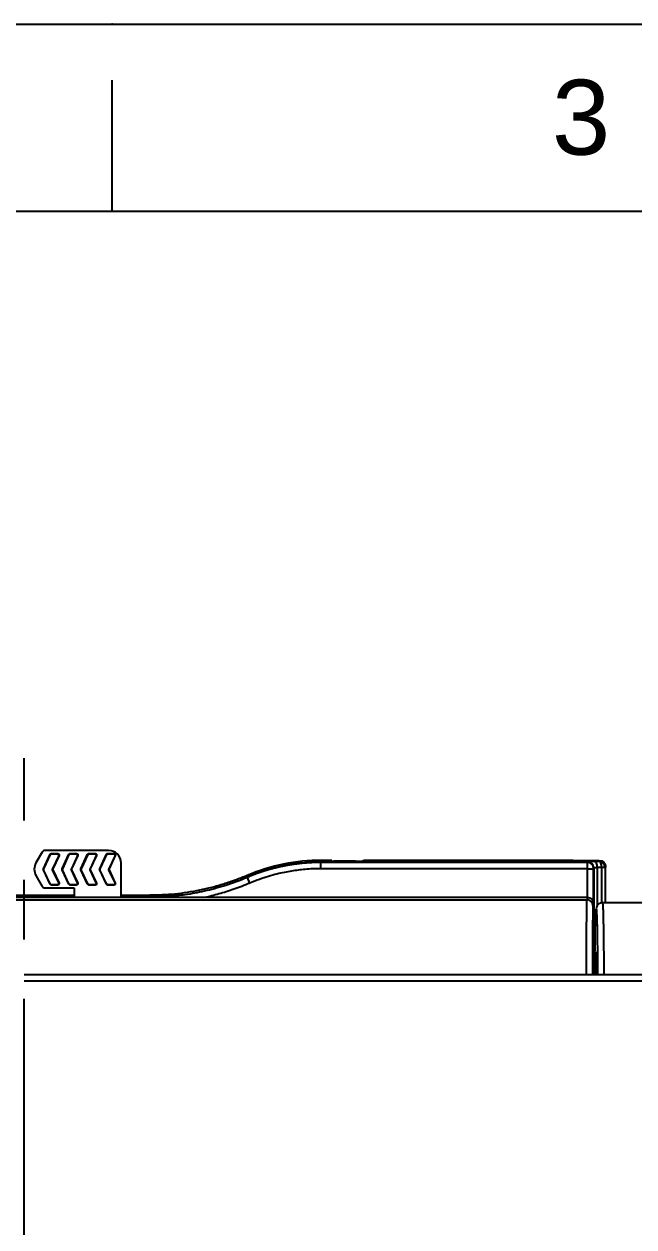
# Model space of a CAD drawing. Header units: millimetres. Extents: x 1301 to 1721, y -207 to 90.
# Drawn here: x 1406 to 1438.5, y 26.1 to 90.3 of the extents above; entities that cross this region are included whole.
import ezdxf

# ---------------------------------------------------------------- set-up
doc = ezdxf.new("R2010")
doc.units = ezdxf.units.MM
doc.linetypes.add('CENTER2', pattern=[28.575, 19.05, -3.175, 3.175, -3.175])
doc.layers.add('Center', color=1, linetype='CENTER2')
doc.layers.add('FORM', color=7, linetype='Continuous')
doc.styles.get("Standard").update_dxf_attribs({"font": 'arial.ttf'})

msp = doc.modelspace()

# ---------------------------------------------------------------- linework, layer by layer
for p, q in [((1410.494, 46.237), (1407.108, 46.237)), ((1406.964, 46.153), (1406.627, 45.57)), ((1407.025, 45.265), (1407.383, 46.032)), ((1407.388, 46.023), (1407.035, 45.265)), ((1407.388, 46.023), (1407.383, 46.032)), ((1407.448, 46.061), (1407.443, 46.07)), ((1407.443, 46.07), (1407.796, 46.07)), ((1407.448, 46.061), (1407.783, 46.061)), ((1407.843, 45.967), (1407.515, 45.265)), ((1407.856, 45.975), (1407.525, 45.265)), ((1407.783, 46.061), (1407.796, 46.07)), ((1407.843, 45.967), (1407.856, 45.975)), ((1408.025, 45.265), (1408.383, 46.032)), ((1408.388, 46.023), (1408.035, 45.265)), ((1408.388, 46.023), (1408.383, 46.032)), ((1408.448, 46.061), (1408.443, 46.07)), ((1408.443, 46.07), (1408.796, 46.07)), ((1408.448, 46.061), (1408.783, 46.061)), ((1408.843, 45.967), (1408.515, 45.265)), ((1408.856, 45.975), (1408.525, 45.265)), ((1408.783, 46.061), (1408.796, 46.07)), ((1408.843, 45.967), (1408.856, 45.975)), ((1409.025, 45.265), (1409.383, 46.032)), ((1409.388, 46.023), (1409.035, 45.265)), ((1409.388, 46.023), (1409.383, 46.032)), ((1409.448, 46.061), (1409.443, 46.07)), ((1409.443, 46.07), (1409.796, 46.07)), ((1409.448, 46.061), (1409.783, 46.061)), ((1409.843, 45.967), (1409.515, 45.265)), ((1409.856, 45.975), (1409.525, 45.265)), ((1409.783, 46.061), (1409.796, 46.07)), ((1409.843, 45.967), (1409.856, 45.975)), ((1410.025, 45.265), (1410.383, 46.032)), ((1410.388, 46.023), (1410.035, 45.265)), ((1410.388, 46.023), (1410.383, 46.032)), ((1410.448, 46.061), (1410.443, 46.07)), ((1410.443, 46.07), (1410.796, 46.07)), ((1410.448, 46.061), (1410.783, 46.061)), ((1410.843, 45.967), (1410.515, 45.265)), ((1410.856, 45.975), (1410.525, 45.265)), ((1410.783, 46.061), (1410.796, 46.07)), ((1410.843, 45.967), (1410.856, 45.975)), ((1436.024, 45.598), (1421.817, 45.598)), ((1421.817, 45.265), (1421.817, 45.598)), ((1421.846, 45.616), (1422.494, 45.616)), ((1422.397, 45.709), (1421.856, 45.709)), ((1421.856, 45.618), (1421.856, 45.709)), ((1421.856, 45.618), (1422.427, 45.618)), ((1422.397, 45.709), (1422.427, 45.649)), ((1422.427, 45.618), (1422.427, 45.649)), ((1422.427, 45.616), (1422.427, 45.618)), ((1423.661, 45.674), (1422.494, 45.674)), ((1422.494, 45.674), (1422.494, 45.616)), ((1423.194, 45.616), (1423.155, 45.657)), ((1423.155, 45.616), (1423.155, 45.657)), ((1423.155, 45.657), (1423.661, 45.657)), ((1435.666, 45.616), (1423.155, 45.616)), ((1423.394, 45.649), (1423.394, 45.618)), ((1424.061, 45.649), (1423.394, 45.649)), ((1423.394, 45.618), (1435.427, 45.618)), ((1423.394, 45.616), (1423.394, 45.618)), ((1423.661, 45.674), (1423.686, 45.649)), ((1423.661, 45.657), (1423.661, 45.674)), ((1423.661, 45.657), (1423.668, 45.649)), ((1424.091, 45.709), (1424.061, 45.649)), ((1435.261, 45.709), (1424.091, 45.709)), ((1435.261, 45.686), (1435.261, 45.709)), ((1436.094, 45.686), (1435.261, 45.686)), ((1435.427, 45.658), (1436.094, 45.669)), ((1435.427, 45.618), (1435.427, 45.658)), ((1435.427, 45.616), (1435.427, 45.618)), ((1435.628, 45.616), (1435.666, 45.653)), ((1435.638, 45.686), (1435.661, 45.709)), ((1435.653, 45.686), (1435.661, 45.694)), ((1435.661, 45.709), (1436.661, 45.709)), ((1435.661, 45.709), (1435.661, 45.694)), ((1435.661, 45.694), (1436.333, 45.694)), ((1436.333, 45.665), (1435.666, 45.653)), ((1435.666, 45.653), (1435.666, 45.616)), ((1436.033, 45.632), (1436.024, 45.598)), ((1436.024, 45.265), (1436.024, 45.598)), ((1436.094, 45.669), (1436.094, 45.686)), ((1436.094, 45.661), (1436.094, 45.669)), ((1436.305, 45.664), (1436.333, 45.694)), ((1436.333, 45.694), (1436.333, 45.665)), ((1436.635, 45.657), (1436.402, 45.653)), ((1436.661, 45.709), (1436.635, 45.657)), ((1407.035, 45.265), (1407.025, 45.265)), ((1407.035, 45.209), (1407.025, 45.209)), ((1407.383, 44.442), (1407.025, 45.209)), ((1407.388, 44.45), (1407.035, 45.209)), ((1407.525, 45.265), (1407.515, 45.265)), ((1407.843, 44.507), (1407.515, 45.209)), ((1407.525, 45.209), (1407.515, 45.209)), ((1407.525, 45.209), (1407.856, 44.498)), ((1408.035, 45.265), (1408.025, 45.265)), ((1408.035, 45.209), (1408.025, 45.209)), ((1408.383, 44.442), (1408.025, 45.209)), ((1408.388, 44.45), (1408.035, 45.209)), ((1408.525, 45.265), (1408.515, 45.265)), ((1408.843, 44.507), (1408.515, 45.209)), ((1408.525, 45.209), (1408.515, 45.209)), ((1408.525, 45.209), (1408.856, 44.498)), ((1409.035, 45.265), (1409.025, 45.265)), ((1409.035, 45.209), (1409.025, 45.209)), ((1409.383, 44.442), (1409.025, 45.209)), ((1409.388, 44.45), (1409.035, 45.209)), ((1409.525, 45.265), (1409.515, 45.265)), ((1409.843, 44.507), (1409.515, 45.209)), ((1409.525, 45.209), (1409.515, 45.209)), ((1409.525, 45.209), (1409.856, 44.498)), ((1410.035, 45.265), (1410.025, 45.265)), ((1410.035, 45.209), (1410.025, 45.209)), ((1410.383, 44.442), (1410.025, 45.209)), ((1410.388, 44.45), (1410.035, 45.209)), ((1410.525, 45.265), (1410.515, 45.265)), ((1410.843, 44.507), (1410.515, 45.209)), ((1410.525, 45.209), (1410.515, 45.209)), ((1410.525, 45.209), (1410.856, 44.498)), ((1411.161, 43.754), (1411.161, 45.57)), ((1436.024, 45.265), (1421.817, 45.265)), ((1436.024, 45.265), (1436.358, 45.265)), ((1436.366, 45.299), (1436.358, 45.265)), ((1436.358, 43.403), (1436.358, 45.265)), ((1436.366, 45.299), (1436.366, 39.594)), ((1436.784, 45.324), (1436.551, 45.32)), ((1436.551, 45.32), (1436.551, 43.289)), ((1436.968, 45.324), (1436.784, 45.324)), ((1436.784, 45.324), (1436.784, 43.44)), ((1436.994, 45.376), (1436.968, 45.324)), ((1436.968, 45.324), (1436.968, 43.444)), ((1436.994, 43.444), (1436.994, 45.376)), ((1406.627, 44.903), (1406.964, 44.32)), ((1407.388, 44.45), (1407.383, 44.442)), ((1407.448, 44.412), (1407.443, 44.403)), ((1407.796, 44.403), (1407.443, 44.403)), ((1407.448, 44.412), (1407.783, 44.412)), ((1407.783, 44.412), (1407.796, 44.403)), ((1407.843, 44.507), (1407.856, 44.498)), ((1408.388, 44.45), (1408.383, 44.442)), ((1408.448, 44.412), (1408.443, 44.403)), ((1408.796, 44.403), (1408.443, 44.403)), ((1408.448, 44.412), (1408.783, 44.412)), ((1408.783, 44.412), (1408.796, 44.403)), ((1408.843, 44.507), (1408.856, 44.498)), ((1409.388, 44.45), (1409.383, 44.442)), ((1409.448, 44.412), (1409.443, 44.403)), ((1409.796, 44.403), (1409.443, 44.403)), ((1409.448, 44.412), (1409.783, 44.412)), ((1409.783, 44.412), (1409.796, 44.403)), ((1409.843, 44.507), (1409.856, 44.498)), ((1410.388, 44.45), (1410.383, 44.442)), ((1410.448, 44.412), (1410.443, 44.403)), ((1410.796, 44.403), (1410.443, 44.403)), ((1410.448, 44.412), (1410.783, 44.412)), ((1410.783, 44.412), (1410.796, 44.403)), ((1410.843, 44.507), (1410.856, 44.498)), ((1417.925, 44.818), (1417.889, 44.902)), ((1418.026, 44.493), (1417.896, 44.8)), ((1399.291, 43.754), (1412.696, 43.754)), ((1403.327, 43.845), (1408.66, 43.845)), ((1407.108, 44.237), (1408.661, 44.237)), ((1408.661, 44.237), (1408.661, 43.754)), ((1411.161, 43.845), (1412.696, 43.845)), ((1411.161, 43.812), (1412.327, 43.812)), ((1412.327, 43.754), (1412.327, 43.812)), ((1412.327, 43.754), (1412.696, 43.754)), ((1436.023, 43.725), (1415.621, 43.725)), ((1436.023, 43.725), (1435.993, 43.608)), ((1375.995, 43.608), (1435.993, 43.608)), ((1436.358, 43.403), (1436.326, 43.275)), ((1440.54, 43.445), (1436.827, 43.445)), ((1436.358, 42.695), (1436.34, 42.695)), ((1436.356, 42.895), (1436.341, 42.837)), ((1436.358, 41.26), (1436.358, 42.695)), ((1436.358, 41.26), (1436.354, 41.26))]:
    msp.add_line(p, q)
for centre, radius, start, end in [((1407.108, 46.07), 0.167, 90, 150), ((1410.494, 45.57), 0.667, 0, 90), ((1421.856, 35.556), 10.153, 90, 112.99936), ((1407.204, 45.237), 0.667, 150, 210), ((1407.108, 44.403), 0.167, 210, 270)]:
    msp.add_arc(centre, radius, start, end)
at = {"extrusion": (0, 0, -1)}
for centre, major_axis, ratio, start_param, end_param in [((1407.443, 46.003), (-0.036, 0.0565), 0.994663, 5.718376, 6.847995), ((1407.796, 46.003), (0.057, 0.0363), 0.987001, 5.285566, 7.280804), ((1408.443, 46.003), (-0.036, 0.0565), 0.994663, 5.718376, 6.847995), ((1408.796, 46.003), (0.057, 0.0363), 0.987001, 5.285566, 7.280804), ((1409.443, 46.003), (-0.036, 0.0565), 0.994663, 5.718376, 6.847995), ((1409.796, 46.003), (0.057, 0.0363), 0.987001, 5.285566, 7.280804), ((1410.443, 46.003), (-0.036, 0.0565), 0.994663, 5.718376, 6.847995), ((1410.796, 46.003), (0.057, 0.0363), 0.987001, 5.285566, 7.280804), ((1436.661, 45.375), (-0.149, -0.298), 0.999239, 2.678371, 4.248559), ((1407.443, 44.47), (-0.036, -0.0565), 0.994663, 5.718376, 6.847995), ((1407.796, 44.47), (0.057, -0.0363), 0.987001, 5.285566, 7.280804), ((1408.443, 44.47), (-0.036, -0.0565), 0.994663, 5.718376, 6.847995), ((1408.796, 44.47), (0.057, -0.0363), 0.987001, 5.285566, 7.280804), ((1409.443, 44.47), (-0.036, -0.0565), 0.994663, 5.718376, 6.847995), ((1409.796, 44.47), (0.057, -0.0363), 0.987001, 5.285566, 7.280804), ((1410.443, 44.47), (-0.036, -0.0565), 0.994663, 5.718376, 6.847995), ((1410.796, 44.47), (0.057, -0.0363), 0.987001, 5.285566, 7.280804)]:
    msp.add_ellipse(centre, major_axis=major_axis, ratio=ratio, start_param=start_param, end_param=end_param, dxfattribs=at)
for centre, major_axis, ratio, start_param, end_param in [((1407.449, 45.994), (-0.036, 0.0565), 0.994663, 5.718376, 6.847995), ((1407.782, 45.994), (0.057, 0.0363), 0.987001, 5.285566, 7.280804), ((1408.449, 45.994), (-0.036, 0.0565), 0.994663, 5.718376, 6.847995), ((1408.782, 45.994), (0.057, 0.0363), 0.987001, 5.285566, 7.280804), ((1409.449, 45.994), (-0.036, 0.0565), 0.994663, 5.718376, 6.847995), ((1409.782, 45.994), (0.057, 0.0363), 0.987001, 5.285566, 7.280804), ((1410.449, 45.994), (-0.036, 0.0565), 0.994663, 5.718376, 6.847995), ((1410.782, 45.994), (0.057, 0.0363), 0.987001, 5.285566, 7.280804), ((1436.024, 45.265), (0.323, -0.081), 0.999353, 0.245041, 1.815533), ((1436.033, 45.299), (0.323, -0.081), 0.999353, 0.245038, 1.815533), ((1436.402, 45.32), (0.006, -0.333), 0.447159, 1.56299, 3.102565), ((1436.635, 45.324), (0.298, -0.149), 0.999239, 0.46383, 2.034018), ((1436.635, 45.324), (0.006, -0.333), 0.447159, 1.562989, 3.102565), ((1407.095, 45.237), (-0.067, 0), 0.995373, 5.848627, 6.717744), ((1407.586, 45.237), (-0.067, 0), 0.995373, 5.848627, 6.717744), ((1408.095, 45.237), (-0.067, 0), 0.995373, 5.848627, 6.717744), ((1408.586, 45.237), (-0.067, 0), 0.995373, 5.848627, 6.717744), ((1409.095, 45.237), (-0.067, 0), 0.995373, 5.848627, 6.717744), ((1409.586, 45.237), (-0.067, 0), 0.995373, 5.848627, 6.717744), ((1410.095, 45.237), (-0.067, 0), 0.995373, 5.848627, 6.717744), ((1410.586, 45.237), (-0.067, 0), 0.995373, 5.848627, 6.717744), ((1407.449, 44.479), (-0.036, -0.0565), 0.994663, 5.718376, 6.847995), ((1407.782, 44.479), (0.057, -0.0363), 0.987001, 5.285566, 7.280804), ((1408.449, 44.479), (-0.036, -0.0565), 0.994663, 5.718376, 6.847995), ((1408.782, 44.479), (0.057, -0.0363), 0.987001, 5.285566, 7.280804), ((1409.449, 44.479), (-0.036, -0.0565), 0.994663, 5.718376, 6.847995), ((1409.782, 44.479), (0.057, -0.0363), 0.987001, 5.285566, 7.280804), ((1410.449, 44.479), (-0.036, -0.0565), 0.994663, 5.718376, 6.847995), ((1410.782, 44.479), (0.057, -0.0363), 0.987001, 5.285566, 7.280804), ((1436.024, 43.403), (-0.331, 0.041), 0.964653, 3.268477, 4.834759), ((1435.993, 43.275), (0.323, -0.081), 0.999353, 0.245041, 1.815533), ((1436.341, 42.637), (0, 0.2), 0.008727, 0.034907, 2.727372), ((1436.327, 38.945), (0, 3.833), 0.008727, 5.324024, 5.868965), ((1436.356, 42.695), (0, 0.2), 0.008727, 4.712389, 6.318092), ((1436.327, 38.945), (0, 3.392), 0.008727, 0, 1.374987), ((1436.327, 38.945), (0, 3.392), 0.008727, 4.906137, 6.283185), ((1436.356, 41.26), (0, 0.2), 0.008727, 2.182431, 4.712389), ((1436.494, 38.945), (0, 1.883), 0.017455, 0, 1.216729), ((1436.494, 38.945), (0, 1.883), 0.017455, 5.075243, 6.283185)]:
    msp.add_ellipse(centre, major_axis=major_axis, ratio=ratio, start_param=start_param, end_param=end_param)
at = {"extrusion": (6.12323e-17, -1.38778e-14, -1)}
for centre in [(1407.086, 45.237), (1407.576, 45.237), (1408.086, 45.237), (1408.576, 45.237), (1409.086, 45.237), (1409.576, 45.237), (1410.086, 45.237), (1410.576, 45.237)]:
    msp.add_ellipse(centre, major_axis=(-0.067, 0), ratio=0.995373, start_param=5.848627, end_param=6.717744, dxfattribs=at)
for points, degree, knots in [([(1421.817, 45.598), (1421.808, 45.598), (1421.789, 45.598), (1421.761, 45.598), (1421.733, 45.598), (1421.704, 45.597), (1421.676, 45.597), (1421.648, 45.597), (1421.619, 45.596), (1421.59, 45.595), (1421.562, 45.595), (1421.533, 45.594), (1421.504, 45.593), (1421.475, 45.592), (1421.445, 45.591), (1421.416, 45.59), (1421.387, 45.589), (1421.357, 45.587), (1421.328, 45.586), (1421.298, 45.585), (1421.268, 45.583), (1421.239, 45.581), (1421.209, 45.58), (1421.179, 45.578), (1421.148, 45.576), (1421.118, 45.574), (1421.088, 45.571), (1421.058, 45.569), (1421.027, 45.567), (1420.996, 45.564), (1420.966, 45.562), (1420.935, 45.559), (1420.904, 45.556), (1420.873, 45.554), (1420.842, 45.551), (1420.811, 45.547), (1420.78, 45.544), (1420.749, 45.541), (1420.717, 45.538), (1420.686, 45.534), (1420.654, 45.53), (1420.623, 45.527), (1420.591, 45.523), (1420.559, 45.519), (1420.527, 45.515), (1420.495, 45.511), (1420.463, 45.506), (1420.431, 45.502), (1420.399, 45.497), (1420.366, 45.493), (1420.334, 45.488), (1420.301, 45.483), (1420.269, 45.478), (1420.236, 45.473), (1420.203, 45.467), (1420.171, 45.462), (1420.138, 45.456), (1420.105, 45.451), (1420.072, 45.445), (1420.039, 45.439), (1420.005, 45.433), (1419.972, 45.427), (1419.939, 45.421), (1419.905, 45.414), (1419.872, 45.408), (1419.838, 45.401), (1419.805, 45.394), (1419.771, 45.387), (1419.737, 45.38), (1419.703, 45.373), (1419.669, 45.365), (1419.635, 45.358), (1419.601, 45.35), (1419.567, 45.342), (1419.533, 45.334), (1419.498, 45.326), (1419.464, 45.318), (1419.43, 45.31), (1419.395, 45.301), (1419.361, 45.293), (1419.326, 45.284), (1419.291, 45.275), (1419.256, 45.266), (1419.222, 45.256), (1419.187, 45.247), (1419.152, 45.238), (1419.117, 45.228), (1419.082, 45.218), (1419.047, 45.208), (1419.011, 45.198), (1418.976, 45.187), (1418.941, 45.177), (1418.906, 45.166), (1418.87, 45.155), (1418.835, 45.144), (1418.799, 45.133), (1418.764, 45.122), (1418.728, 45.111), (1418.692, 45.099), (1418.657, 45.087), (1418.621, 45.075), (1418.585, 45.063), (1418.549, 45.051), (1418.513, 45.038), (1418.477, 45.026), (1418.441, 45.013), (1418.405, 45), (1418.369, 44.987), (1418.333, 44.974), (1418.297, 44.96), (1418.26, 44.947), (1418.224, 44.933), (1418.188, 44.919), (1418.152, 44.904), (1418.115, 44.89), (1418.079, 44.876), (1418.042, 44.861), (1418.006, 44.846), (1417.969, 44.831), (1417.933, 44.816), (1417.908, 44.805), (1417.896, 44.8)], 3, [0, 0, 0, 0, 0.006951, 0.013927, 0.020927, 0.027952, 0.035002, 0.042077, 0.049176, 0.056299, 0.063448, 0.070621, 0.077819, 0.085041, 0.092288, 0.099559, 0.106855, 0.114176, 0.121521, 0.128891, 0.136285, 0.143704, 0.151148, 0.158616, 0.166109, 0.173626, 0.181168, 0.188735, 0.196326, 0.203941, 0.211582, 0.219247, 0.226936, 0.23465, 0.242389, 0.250152, 0.25794, 0.265753, 0.27359, 0.281452, 0.289338, 0.297249, 0.305185, 0.313145, 0.32113, 0.329139, 0.337173, 0.345232, 0.353315, 0.361423, 0.369555, 0.377712, 0.385894, 0.3941, 0.402331, 0.410587, 0.418867, 0.427172, 0.435501, 0.443855, 0.452233, 0.460637, 0.469064, 0.477517, 0.485994, 0.494495, 0.503022, 0.511572, 0.520148, 0.528748, 0.537373, 0.546022, 0.554696, 0.563395, 0.572118, 0.580866, 0.589638, 0.598435, 0.607257, 0.616103, 0.624974, 0.633869, 0.64279, 0.651734, 0.660704, 0.669698, 0.678716, 0.68776, 0.696827, 0.70592, 0.715037, 0.724179, 0.733345, 0.742536, 0.751751, 0.760991, 0.770256, 0.779545, 0.788859, 0.798198, 0.807561, 0.816949, 0.826362, 0.835799, 0.845261, 0.854748, 0.864259, 0.873795, 0.883356, 0.892942, 0.902552, 0.912186, 0.921845, 0.931529, 0.941237, 0.95097, 0.960727, 0.970509, 0.980315, 0.990145, 1, 1, 1, 1]), ([(1421.846, 45.616), (1421.51, 45.616), (1421.175, 45.599), (1420.675, 45.549), (1420.509, 45.528), (1420.301, 45.496), (1420.26, 45.49), (1420.177, 45.476), (1420.135, 45.469), (1420.011, 45.447), (1419.929, 45.431), (1419.682, 45.381), (1419.518, 45.343), (1419.274, 45.281), (1419.193, 45.259), (1419.072, 45.225), (1419.031, 45.213), (1418.951, 45.189), (1418.911, 45.177), (1418.55, 45.065), (1418.235, 44.949), (1417.925, 44.818)], 3, [0, 0, 0, 0, 0.25, 0.25, 0.375, 0.375, 0.40625, 0.40625, 0.4375, 0.4375, 0.5, 0.5, 0.625, 0.625, 0.6875, 0.6875, 0.71875, 0.71875, 0.75, 0.75, 1, 1, 1, 1]), ([(1436.402, 45.653), (1436.399, 45.653), (1436.395, 45.653), (1436.389, 45.653), (1436.382, 45.653), (1436.376, 45.653), (1436.369, 45.652), (1436.363, 45.652), (1436.357, 45.652), (1436.35, 45.652), (1436.344, 45.652), (1436.337, 45.652), (1436.331, 45.652), (1436.325, 45.651), (1436.319, 45.651), (1436.312, 45.651), (1436.306, 45.651), (1436.3, 45.651), (1436.294, 45.651), (1436.287, 45.65), (1436.281, 45.65), (1436.275, 45.65), (1436.269, 45.65), (1436.263, 45.65), (1436.257, 45.65), (1436.251, 45.649), (1436.245, 45.649), (1436.239, 45.649), (1436.233, 45.649), (1436.227, 45.649), (1436.222, 45.648), (1436.216, 45.648), (1436.21, 45.648), (1436.205, 45.648), (1436.199, 45.648), (1436.194, 45.647), (1436.188, 45.647), (1436.183, 45.647), (1436.177, 45.647), (1436.172, 45.646), (1436.167, 45.646), (1436.162, 45.646), (1436.157, 45.646), (1436.152, 45.645), (1436.147, 45.645), (1436.142, 45.645), (1436.137, 45.645), (1436.133, 45.644), (1436.128, 45.644), (1436.124, 45.644), (1436.119, 45.644), (1436.115, 45.643), (1436.111, 45.643), (1436.106, 45.643), (1436.102, 45.642), (1436.098, 45.642), (1436.094, 45.642), (1436.091, 45.642), (1436.087, 45.641), (1436.084, 45.641), (1436.081, 45.641), (1436.078, 45.641), (1436.075, 45.64), (1436.073, 45.64), (1436.07, 45.64), (1436.067, 45.639), (1436.064, 45.639), (1436.061, 45.639), (1436.058, 45.639), (1436.056, 45.638), (1436.053, 45.638), (1436.05, 45.637), (1436.048, 45.637), (1436.045, 45.637), (1436.043, 45.636), (1436.041, 45.636), (1436.039, 45.635), (1436.038, 45.635), (1436.036, 45.634), (1436.035, 45.634), (1436.034, 45.633), (1436.033, 45.633), (1436.033, 45.633), (1436.033, 45.632)], 3, [0, 0, 0, 0, 0.00985, 0.019751, 0.029703, 0.039706, 0.049759, 0.059863, 0.070017, 0.080221, 0.090476, 0.10078, 0.111134, 0.121537, 0.131989, 0.142491, 0.153041, 0.16364, 0.174287, 0.184982, 0.195725, 0.206516, 0.217354, 0.228239, 0.239172, 0.25015, 0.261175, 0.272247, 0.283364, 0.294528, 0.305739, 0.316997, 0.328301, 0.339652, 0.35105, 0.362495, 0.373987, 0.385526, 0.397112, 0.408746, 0.420427, 0.432155, 0.443931, 0.455754, 0.467625, 0.479543, 0.491509, 0.503523, 0.515585, 0.527695, 0.539852, 0.552058, 0.564313, 0.576615, 0.588966, 0.601366, 0.613814, 0.626312, 0.638858, 0.651453, 0.661005, 0.671067, 0.681639, 0.692721, 0.704313, 0.716415, 0.729028, 0.742152, 0.755788, 0.769934, 0.784591, 0.799758, 0.815435, 0.831622, 0.848317, 0.865519, 0.883227, 0.901439, 0.920154, 0.939371, 0.959085, 0.979296, 1, 1, 1, 1]), ([(1436.551, 45.32), (1436.549, 45.32), (1436.546, 45.32), (1436.541, 45.32), (1436.536, 45.319), (1436.532, 45.319), (1436.527, 45.319), (1436.522, 45.319), (1436.518, 45.319), (1436.513, 45.318), (1436.508, 45.318), (1436.504, 45.318), (1436.499, 45.318), (1436.495, 45.317), (1436.49, 45.317), (1436.486, 45.317), (1436.482, 45.317), (1436.477, 45.316), (1436.473, 45.316), (1436.469, 45.316), (1436.464, 45.316), (1436.46, 45.315), (1436.456, 45.315), (1436.452, 45.315), (1436.448, 45.314), (1436.444, 45.314), (1436.44, 45.314), (1436.436, 45.313), (1436.433, 45.313), (1436.429, 45.313), (1436.425, 45.312), (1436.422, 45.312), (1436.419, 45.312), (1436.416, 45.311), (1436.413, 45.311), (1436.41, 45.311), (1436.407, 45.31), (1436.404, 45.31), (1436.401, 45.309), (1436.398, 45.309), (1436.395, 45.308), (1436.392, 45.308), (1436.389, 45.307), (1436.387, 45.307), (1436.384, 45.306), (1436.381, 45.306), (1436.379, 45.305), (1436.377, 45.305), (1436.374, 45.304), (1436.373, 45.303), (1436.371, 45.303), (1436.369, 45.302), (1436.368, 45.301), (1436.367, 45.301), (1436.367, 45.3), (1436.366, 45.299), (1436.366, 45.299)], 3, [0, 0, 0, 0, 0.014513, 0.029117, 0.043813, 0.0586, 0.073479, 0.088449, 0.103511, 0.118664, 0.133909, 0.149245, 0.164673, 0.180193, 0.195804, 0.211507, 0.227302, 0.243188, 0.259166, 0.275236, 0.291397, 0.30765, 0.323995, 0.340432, 0.35696, 0.37358, 0.390292, 0.407095, 0.423991, 0.440978, 0.458057, 0.475228, 0.49249, 0.506766, 0.521751, 0.537443, 0.553843, 0.570952, 0.588769, 0.607294, 0.626527, 0.646468, 0.667117, 0.688475, 0.71054, 0.733314, 0.756796, 0.780986, 0.805884, 0.831491, 0.857805, 0.884828, 0.912559, 0.940998, 0.970145, 1, 1, 1, 1]), ([(1417.896, 44.8), (1417.504, 44.634), (1416.746, 44.354), (1415.636, 44.055), (1414.621, 43.867), (1413.686, 43.765), (1413.044, 43.738), (1412.711, 43.736), (1412.667, 43.736)], 3, [0, 0, 0, 0, 0.237993, 0.450634, 0.641268, 0.814082, 0.975605, 1, 1, 1, 1]), ([(1417.889, 44.902), (1417.685, 44.815), (1417.271, 44.652), (1416.639, 44.438), (1415.997, 44.256), (1415.347, 44.107), (1414.69, 43.99), (1414.028, 43.906), (1413.363, 43.856), (1412.919, 43.845), (1412.696, 43.845)], 3, [0, 0, 0, 0, 0.124973, 0.249976, 0.37498, 0.499987, 0.624996, 0.750007, 0.875017, 1, 1, 1, 1]), ([(1415.621, 43.725), (1415.314, 43.725), (1414.95, 43.726), (1414.619, 43.726), (1414.231, 43.728), (1413.894, 43.729), (1413.47, 43.732), (1413.17, 43.733), (1412.667, 43.736)], 2, [0, 0, 0, 0.25, 0.25, 0.5, 0.5, 0.75, 0.75, 1, 1, 1]), ([(1414.435, 43.867), (1414.413, 43.864), (1414.392, 43.862), (1414.26, 43.845), (1414.148, 43.832), (1413.814, 43.799), (1413.368, 43.765), (1412.921, 43.754), (1412.696, 43.754)], 3, [0, 0, 0, 0, 0.037026, 0.037026, 0.229621, 0.229621, 0.614811, 1, 1, 1, 1]), ([(1435.993, 43.608), (1435.99, 43.598), (1435.988, 43.559), (1435.983, 43.424), (1435.981, 43.329), (1435.976, 43.086), (1435.974, 42.939), (1435.97, 42.596), (1435.968, 42.401), (1435.965, 41.972), (1435.963, 41.737), (1435.96, 41.236), (1435.959, 40.97), (1435.957, 40.416), (1435.957, 40.128), (1435.956, 39.755), (1435.956, 39.675), (1435.956, 39.595)], 3, [0, 0, 0, 0, 0.137514, 0.137514, 0.275028, 0.275028, 0.412541, 0.412541, 0.550055, 0.550055, 0.687569, 0.687569, 0.825083, 0.825083, 0.962596, 0.962596, 1, 1, 1, 1]), ([(1436.326, 43.275), (1436.323, 43.265), (1436.318, 43.186), (1436.311, 42.912), (1436.305, 42.485), (1436.3, 41.991), (1436.298, 41.632), (1436.297, 41.484)], 3, [0, 0, 0, 0, 0.215008, 0.430015, 0.645023, 0.86003, 1, 1, 1, 1]), ([(1436.422, 39.601), (1436.423, 39.751), (1436.425, 40.256), (1436.431, 41.074), (1436.442, 41.948), (1436.458, 42.614), (1436.472, 42.947), (1436.481, 43.048), (1436.484, 43.07)], 3, [0, 0, 0, 0, 0.085401, 0.292333, 0.499264, 0.706196, 0.913127, 1, 1, 1, 1]), ([(1436.484, 43.07), (1436.487, 43.1), (1436.498, 43.137), (1436.514, 43.001), (1436.532, 42.565), (1436.547, 41.872), (1436.558, 41.031), (1436.563, 40.257), (1436.565, 39.79), (1436.566, 39.595)], 3, [0, 0, 0, 0, 0.091398, 0.24893, 0.406463, 0.563995, 0.721527, 0.879059, 1, 1, 1, 1]), ([(1436.837, 43.444), (1436.813, 43.445), (1436.767, 43.441), (1436.709, 43.424), (1436.667, 43.404), (1436.639, 43.386), (1436.614, 43.368), (1436.554, 43.314), (1436.524, 43.253), (1436.502, 43.193), (1436.504, 43.166)], 3, [0, 0, 0, 0, 0.086741, 0.166245, 0.203231, 0.240105, 0.279812, 0.325991, 0.641175, 1, 1, 1, 1]), ([(1436.827, 43.445), (1436.828, 43.445), (1436.828, 43.444), (1436.829, 43.444), (1436.83, 43.442), (1436.832, 43.435), (1436.833, 43.431), (1436.834, 43.424), (1436.835, 43.421), (1436.835, 43.419), (1436.835, 43.418), (1436.835, 43.418), (1436.835, 43.417), (1436.835, 43.417), (1436.835, 43.417), (1436.835, 43.417), (1436.835, 43.417), (1436.835, 43.417), (1436.837, 43.403), (1436.839, 43.384), (1436.843, 43.336), (1436.845, 43.308), (1436.849, 43.245), (1436.85, 43.21), (1436.854, 43.134), (1436.855, 43.093), (1436.859, 43.007), (1436.86, 42.962), (1436.863, 42.868), (1436.864, 42.82), (1436.867, 42.723), (1436.868, 42.673), (1436.87, 42.597), (1436.871, 42.56), (1436.872, 42.516), (1436.872, 42.493), (1436.872, 42.482), (1436.872, 42.477), (1436.872, 42.474), (1436.872, 42.473), (1436.872, 42.472), (1436.872, 42.472), (1436.872, 42.472), (1436.872, 42.472), (1436.872, 42.471), (1436.875, 42.348), (1436.877, 42.215), (1436.882, 41.936), (1436.884, 41.79), (1436.887, 41.486), (1436.889, 41.33), (1436.892, 41.009), (1436.893, 40.846), (1436.895, 40.515), (1436.896, 40.348), (1436.897, 40.138), (1436.898, 40.086), (1436.898, 40.031), (1436.898, 40.017), (1436.898, 40.013), (1436.898, 40.013), (1436.898, 40.012), (1436.898, 40.012), (1436.898, 40.012), (1436.898, 40.011), (1436.898, 40.006), (1436.898, 39.986), (1436.898, 39.908), (1436.899, 39.833), (1436.899, 39.714), (1436.899, 39.655), (1436.899, 39.596)], 3, [0, 0, 0, 0, 0.002633, 0.002633, 0.025325, 0.025325, 0.036671, 0.042344, 0.045181, 0.046599, 0.047308, 0.047663, 0.04784, 0.047929, 0.047973, 0.047995, 0.047995, 0.048017, 0.048017, 0.093402, 0.093402, 0.138786, 0.138786, 0.18417, 0.18417, 0.229555, 0.229555, 0.274939, 0.274939, 0.320324, 0.320324, 0.365708, 0.365708, 0.3884, 0.399746, 0.405419, 0.408256, 0.409674, 0.410383, 0.410738, 0.410915, 0.411004, 0.411048, 0.411048, 0.411092, 0.411092, 0.501861, 0.501861, 0.59263, 0.59263, 0.683399, 0.683399, 0.774167, 0.774167, 0.864936, 0.864936, 0.887628, 0.893301, 0.89472, 0.895074, 0.895163, 0.895207, 0.895207, 0.895251, 0.895429, 0.896138, 0.898974, 0.910321, 0.955705, 0.955705, 1, 1, 1, 1]), ([(1436.297, 41.484), (1436.296, 41.405), (1436.294, 41.09), (1436.292, 40.496), (1436.29, 39.926), (1436.29, 39.624), (1436.29, 39.599)], 3, [0, 0, 0, 0, 0.143092, 0.553096, 0.9631, 1, 1, 1, 1]), ([(1434.453, -104.306), (1434.47, -104.291), (1434.503, -104.261), (1434.555, -104.216), (1434.606, -104.17), (1434.658, -104.123), (1434.71, -104.077), (1434.762, -104.03), (1434.814, -103.982), (1434.867, -103.935), (1434.921, -103.886), (1434.974, -103.838), (1435.028, -103.789), (1435.082, -103.739), (1435.136, -103.69), (1435.191, -103.64), (1435.246, -103.589), (1435.301, -103.538), (1435.357, -103.487), (1435.413, -103.435), (1435.469, -103.383), (1435.526, -103.331), (1435.583, -103.278), (1435.64, -103.225), (1435.697, -103.171), (1435.755, -103.117), (1435.813, -103.062), (1435.871, -103.007), (1435.929, -102.952), (1435.988, -102.897), (1436.047, -102.84), (1436.107, -102.784), (1436.167, -102.727), (1436.227, -102.67), (1436.287, -102.612), (1436.347, -102.554), (1436.408, -102.495), (1436.469, -102.437), (1436.531, -102.377), (1436.592, -102.317), (1436.654, -102.257), (1436.716, -102.197), (1436.779, -102.136), (1436.842, -102.074), (1436.905, -102.012), (1436.968, -101.95), (1437.032, -101.888), (1437.095, -101.824), (1437.16, -101.761), (1437.224, -101.697), (1437.289, -101.633), (1437.353, -101.568), (1437.419, -101.503), (1437.484, -101.437), (1437.637, -101.284), (1437.874, -101.043), (1438.192, -100.716), (1438.504, -100.393), (1438.808, -100.072), (1439.131, -99.728), (1439.482, -99.35), (1439.869, -98.926), (1440.277, -98.473), (1440.83, -97.849), (1441.523, -97.047), (1442.352, -96.06), (1443.193, -95.026), (1444.048, -93.942), (1444.908, -92.817), (1445.763, -91.662), (1446.633, -90.447), (1447.359, -89.397), (1447.963, -88.501), (1448.431, -87.794), (1448.902, -87.067), (1449.343, -86.375), (1449.758, -85.712), (1450.157, -85.063), (1450.56, -84.395), (1450.934, -83.762), (1451.352, -83.044), (1451.881, -82.117), (1452.582, -80.851), (1453.289, -79.522), (1453.888, -78.357), (1454.346, -77.44), (1454.759, -76.592), (1455.133, -75.807), (1455.46, -75.104), (1455.736, -74.502), (1456.007, -73.901), (1456.31, -73.218), (1456.631, -72.478), (1456.957, -71.707), (1457.217, -71.081), (1457.471, -70.457), (1457.776, -69.696), (1458.161, -68.705), (1458.548, -67.678), (1458.866, -66.805), (1459.175, -65.936), (1459.546, -64.863), (1459.92, -63.733), (1460.237, -62.734), (1460.492, -61.91), (1460.73, -61.115), (1460.94, -60.393), (1461.124, -59.744), (1461.307, -59.079), (1461.513, -58.309), (1461.718, -57.517), (1461.921, -56.703), (1462.194, -55.568), (1462.551, -53.997), (1462.859, -52.519), (1463.074, -51.429), (1463.19, -50.829), (1463.314, -50.171), (1463.445, -49.455), (1463.583, -48.681), (1463.746, -47.738), (1463.916, -46.72), (1464.091, -45.64), (1464.263, -44.54), (1464.444, -43.346), (1464.608, -42.233), (1464.72, -41.455), (1464.79, -40.966), (1464.847, -40.562), (1464.921, -40.041), (1465.009, -39.409), (1465.144, -38.437), (1465.38, -36.709), (1465.644, -34.703), (1465.901, -32.689), (1466.097, -31.117), (1466.289, -29.546), (1466.476, -27.974), (1466.622, -26.719), (1466.731, -25.773), (1466.804, -25.129), (1466.879, -24.462), (1466.956, -23.771), (1467.035, -23.057), (1467.115, -22.319), (1467.197, -21.558), (1467.281, -20.773), (1467.399, -19.657), (1467.559, -18.116), (1467.766, -16.056), (1467.983, -13.844), (1468.192, -11.633), (1468.38, -9.58), (1468.578, -7.336), (1468.79, -4.848), (1469.016, -2.06), (1469.23, 0.728), (1469.432, 3.518), (1469.604, 6.058), (1469.753, 8.394), (1469.885, 10.57), (1470.015, 12.882), (1470.124, 14.949), (1470.209, 16.692), (1470.272, 18.032), (1470.326, 19.27), (1470.366, 20.196), (1470.392, 20.841), (1470.408, 21.242), (1470.424, 21.644), (1470.439, 22.049), (1470.455, 22.454), (1470.47, 22.862), (1470.485, 23.271), (1470.499, 23.682), (1470.514, 24.094), (1470.528, 24.509), (1470.542, 24.925), (1470.555, 25.342), (1470.568, 25.762), (1470.577, 26.042), (1470.581, 26.182)], 3, [0, 0, 0, 0, 0.000488, 0.000979, 0.001474, 0.001972, 0.002474, 0.002979, 0.003488, 0.004, 0.004516, 0.005035, 0.005558, 0.006084, 0.006614, 0.007147, 0.007684, 0.008224, 0.008767, 0.009314, 0.009865, 0.010419, 0.010977, 0.011538, 0.012102, 0.01267, 0.013242, 0.013817, 0.014396, 0.014978, 0.015563, 0.016152, 0.016745, 0.017341, 0.01794, 0.018543, 0.019149, 0.019759, 0.020373, 0.02099, 0.02161, 0.022234, 0.022861, 0.023492, 0.024127, 0.024764, 0.025406, 0.026051, 0.026699, 0.027351, 0.028006, 0.028665, 0.029327, 0.029992, 0.030662, 0.033993, 0.037273, 0.040501, 0.043676, 0.046799, 0.050667, 0.054793, 0.059177, 0.063817, 0.072758, 0.082022, 0.091601, 0.101487, 0.111782, 0.122119, 0.132461, 0.143985, 0.149647, 0.155743, 0.162267, 0.168308, 0.173428, 0.179132, 0.184735, 0.190238, 0.194972, 0.202655, 0.213238, 0.226162, 0.235103, 0.241477, 0.248257, 0.255435, 0.260213, 0.264971, 0.26971, 0.274429, 0.28107, 0.287084, 0.292481, 0.295686, 0.301592, 0.310168, 0.318593, 0.325259, 0.330187, 0.338472, 0.349736, 0.355826, 0.361072, 0.368323, 0.373718, 0.377278, 0.38286, 0.38859, 0.394469, 0.400495, 0.406667, 0.419632, 0.435224, 0.439191, 0.443582, 0.448394, 0.453625, 0.459274, 0.465337, 0.474265, 0.48152, 0.488915, 0.49827, 0.507535, 0.513177, 0.515211, 0.518186, 0.521967, 0.526551, 0.531937, 0.543129, 0.564148, 0.575532, 0.58691, 0.598282, 0.609654, 0.621027, 0.625518, 0.630175, 0.635001, 0.639993, 0.645155, 0.650485, 0.655986, 0.661658, 0.667502, 0.680184, 0.695048, 0.712121, 0.728094, 0.742917, 0.756568, 0.77665, 0.796748, 0.81684, 0.836932, 0.857041, 0.871725, 0.887386, 0.904024, 0.921636, 0.932, 0.941637, 0.950546, 0.958729, 0.961598, 0.964479, 0.967372, 0.970277, 0.973194, 0.976124, 0.979066, 0.98202, 0.984986, 0.987964, 0.990955, 0.993958, 0.996973, 1, 1, 1, 1])]:
    msp.add_open_spline(points, degree=degree, knots=knots)
for points, degree in [([(1421.846, 45.616), (1421.842, 45.613), (1421.832, 45.607), (1421.822, 45.601), (1421.817, 45.598)], 3), ([(1436.455, 45.63), (1436.35, 45.653), (1436.242, 45.649)], 2), ([(1421.817, 45.265), (1421.671, 45.265), (1421.386, 45.258), (1420.975, 45.231), (1420.602, 45.191), (1420.249, 45.139), (1419.875, 45.071), (1419.47, 44.98), (1419.03, 44.86), (1418.552, 44.704), (1418.206, 44.569), (1418.026, 44.493)], 3), ([(1436.023, 43.725), (1436.024, 45.265)], 1), ([(1418.026, 44.493), (1417.737, 44.371), (1417.172, 44.154), (1416.369, 43.904), (1415.865, 43.779), (1415.621, 43.725)], 3), ([(1417.925, 44.818), (1417.793, 44.762), (1417.661, 44.708), (1417.528, 44.657)], 3), ([(1417.925, 44.818), (1417.92, 44.815), (1417.911, 44.809), (1417.901, 44.803), (1417.896, 44.8)], 3), ([(1412.696, 43.754), (1412.687, 43.748), (1412.677, 43.742), (1412.667, 43.736)], 3), ([(1412.696, 43.754), (1412.696, 43.845)], 1), ([(1440.897, 39.594), (1438.141, 39.594), (1432.553, 39.594), (1423.963, 39.594), (1415.099, 39.594), (1409.054, 39.594), (1405.994, 39.594)], 3), ([(1441.4, 39.259), (1429.599, 39.259), (1417.795, 39.259), (1405.994, 39.259)], 3)]:
    msp.add_open_spline(points, degree=degree)
at = {"layer": 'Center'}
msp.add_line((1405.994, -123.609), (1405.994, 51.17), dxfattribs=at)
at = {"layer": 'FORM'}
for p, q in [((1410.688, 80.336), (1410.688, 87.336)), ((1710.688, 80.336), (1310.688, 80.336))]:
    msp.add_line(p, q, dxfattribs=at)
at = {"layer": 'FORM', "color": 7, "linetype": 'Continuous'}
msp.add_lwpolyline([(1300.688, 90.336), (1720.688, 90.336), (1720.688, -206.664), (1300.688, -206.664)], close=True, dxfattribs=at)
at = {"layer": 'FORM'}
msp.add_point((1410.688, 90.336), dxfattribs=at)

# ---------------------------------------------------------------- texts
at = {"layer": 'FORM', "insert": (1435.688, 85.336), "char_height": 4, "attachment_point": 5}
msp.add_mtext_dynamic_manual_height_columns('3', width=50, gutter_width=12.5, heights=[0], dxfattribs=at)

doc.saveas('drawing.dxf')
